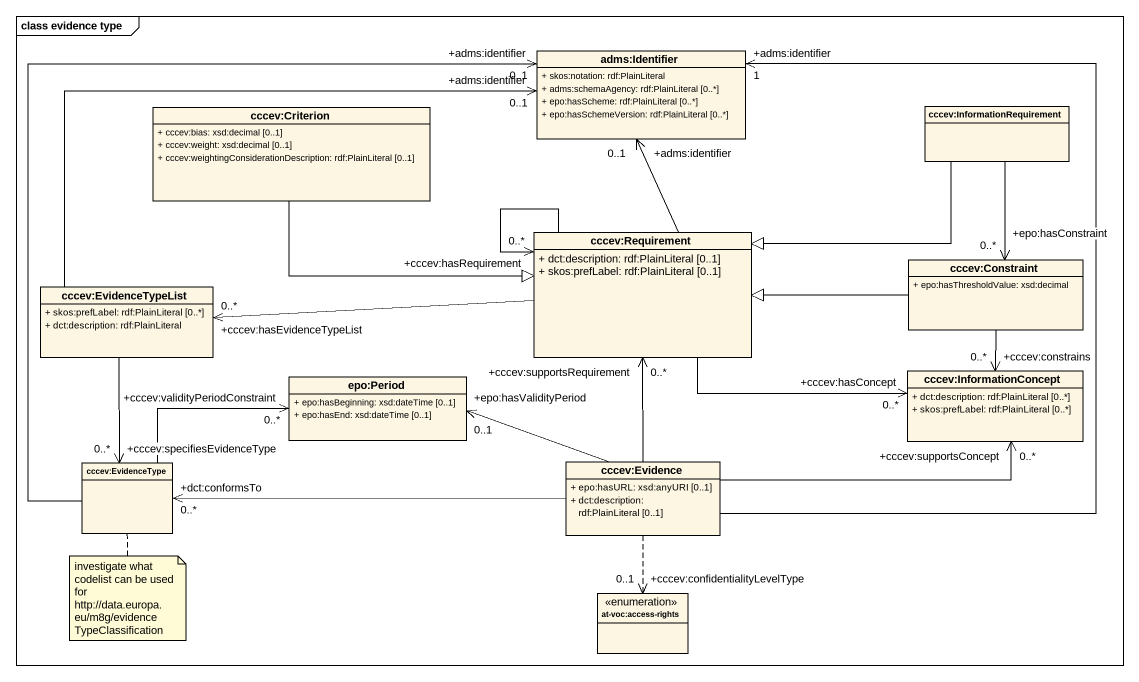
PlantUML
@startuml
mainframe class evidence type
hide circle
hide empty members
skinparam classAttributeIconSize 0
class "adms:Identifier" as adms_Identifier {
  + skos:notation: rdf:PlainLiteral
  + adms:schemaAgency: rdf:PlainLiteral [0..*]
  + epo:hasScheme: rdf:PlainLiteral [0..*]
  + epo:hasSchemeVersion: rdf:PlainLiteral [0..*]
}
class "cccev:Criterion" as cccev_Criterion {
  + cccev:bias: xsd:decimal [0..1]
  + cccev:weight: xsd:decimal [0..1]
  + cccev:weightingConsiderationDescription: rdf:PlainLiteral [0..1]
}
class "cccev:InformationRequirement" as cccev_InformationRequirement
class "cccev:Requirement" as cccev_Requirement {
  + dct:description: rdf:PlainLiteral [0..1]
  + skos:prefLabel: rdf:PlainLiteral [0..1]
}
class "cccev:Constraint" as cccev_Constraint {
  + epo:hasThresholdValue: xsd:decimal
}
class "cccev:EvidenceTypeList" as cccev_EvidenceTypeList {
  + skos:prefLabel: rdf:PlainLiteral [0..*]
  + dct:description: rdf:PlainLiteral
}
class "epo:Period" as epo_Period {
  + epo:hasBeginning: xsd:dateTime [0..1]
  + epo:hasEnd: xsd:dateTime [0..1]
}
class "cccev:InformationConcept" as cccev_InformationConcept {
  + dct:description: rdf:PlainLiteral [0..*]
  + skos:prefLabel: rdf:PlainLiteral [0..*]
}
class "cccev:EvidenceType" as cccev_EvidenceType
class "cccev:Evidence" as cccev_Evidence {
  + epo:hasURL: xsd:anyURI [0..1]
  + dct:description: rdf:PlainLiteral [0..1]
}
enum "at-voc:access-rights" as at_voc_access_rights
cccev_Criterion -right-|> cccev_Requirement
cccev_InformationRequirement -left-|> cccev_Requirement
cccev_InformationRequirement --> "+epo:hasConstraint\n0..*" cccev_Constraint
cccev_Requirement -up-> "+adms:identifier\n0..1" adms_Identifier
cccev_Requirement --> "+cccev:hasRequirement\n0..*" cccev_Requirement
cccev_Requirement -left-> "+cccev:hasEvidenceTypeList\n0..*" cccev_EvidenceTypeList
cccev_Requirement -right-> "+cccev:hasConcept\n0..*" cccev_InformationConcept
cccev_Constraint -left-|> cccev_Requirement
cccev_Constraint --> "+cccev:constrains\n0..*" cccev_InformationConcept
cccev_EvidenceTypeList -right-> "+adms:identifier\n0..1" adms_Identifier
cccev_EvidenceTypeList --> "+cccev:specifiesEvidenceType\n0..*" cccev_EvidenceType
cccev_EvidenceType -up-> "+adms:identifier\n0..1" adms_Identifier
cccev_EvidenceType -right-> "+cccev:validityPeriodConstraint\n0..*" epo_Period
cccev_Evidence -up-> "+adms:identifier\n1" adms_Identifier
cccev_Evidence -up-> "+cccev:supportsRequirement\n0..*" cccev_Requirement
cccev_Evidence -left-> "+epo:hasValidityPeriod\n0..1" epo_Period
cccev_Evidence -right-> "+cccev:supportsConcept\n0..*" cccev_InformationConcept
cccev_Evidence -left-> "+dct:conformsTo\n0..*" cccev_EvidenceType
cccev_Evidence ..> "+cccev:confidentialityLevelType\n0..1" at_voc_access_rights
note bottom of cccev_EvidenceType : investigate what codelist can be used for http://data.europa.eu/m8g/evidenceTypeClassification
@enduml
